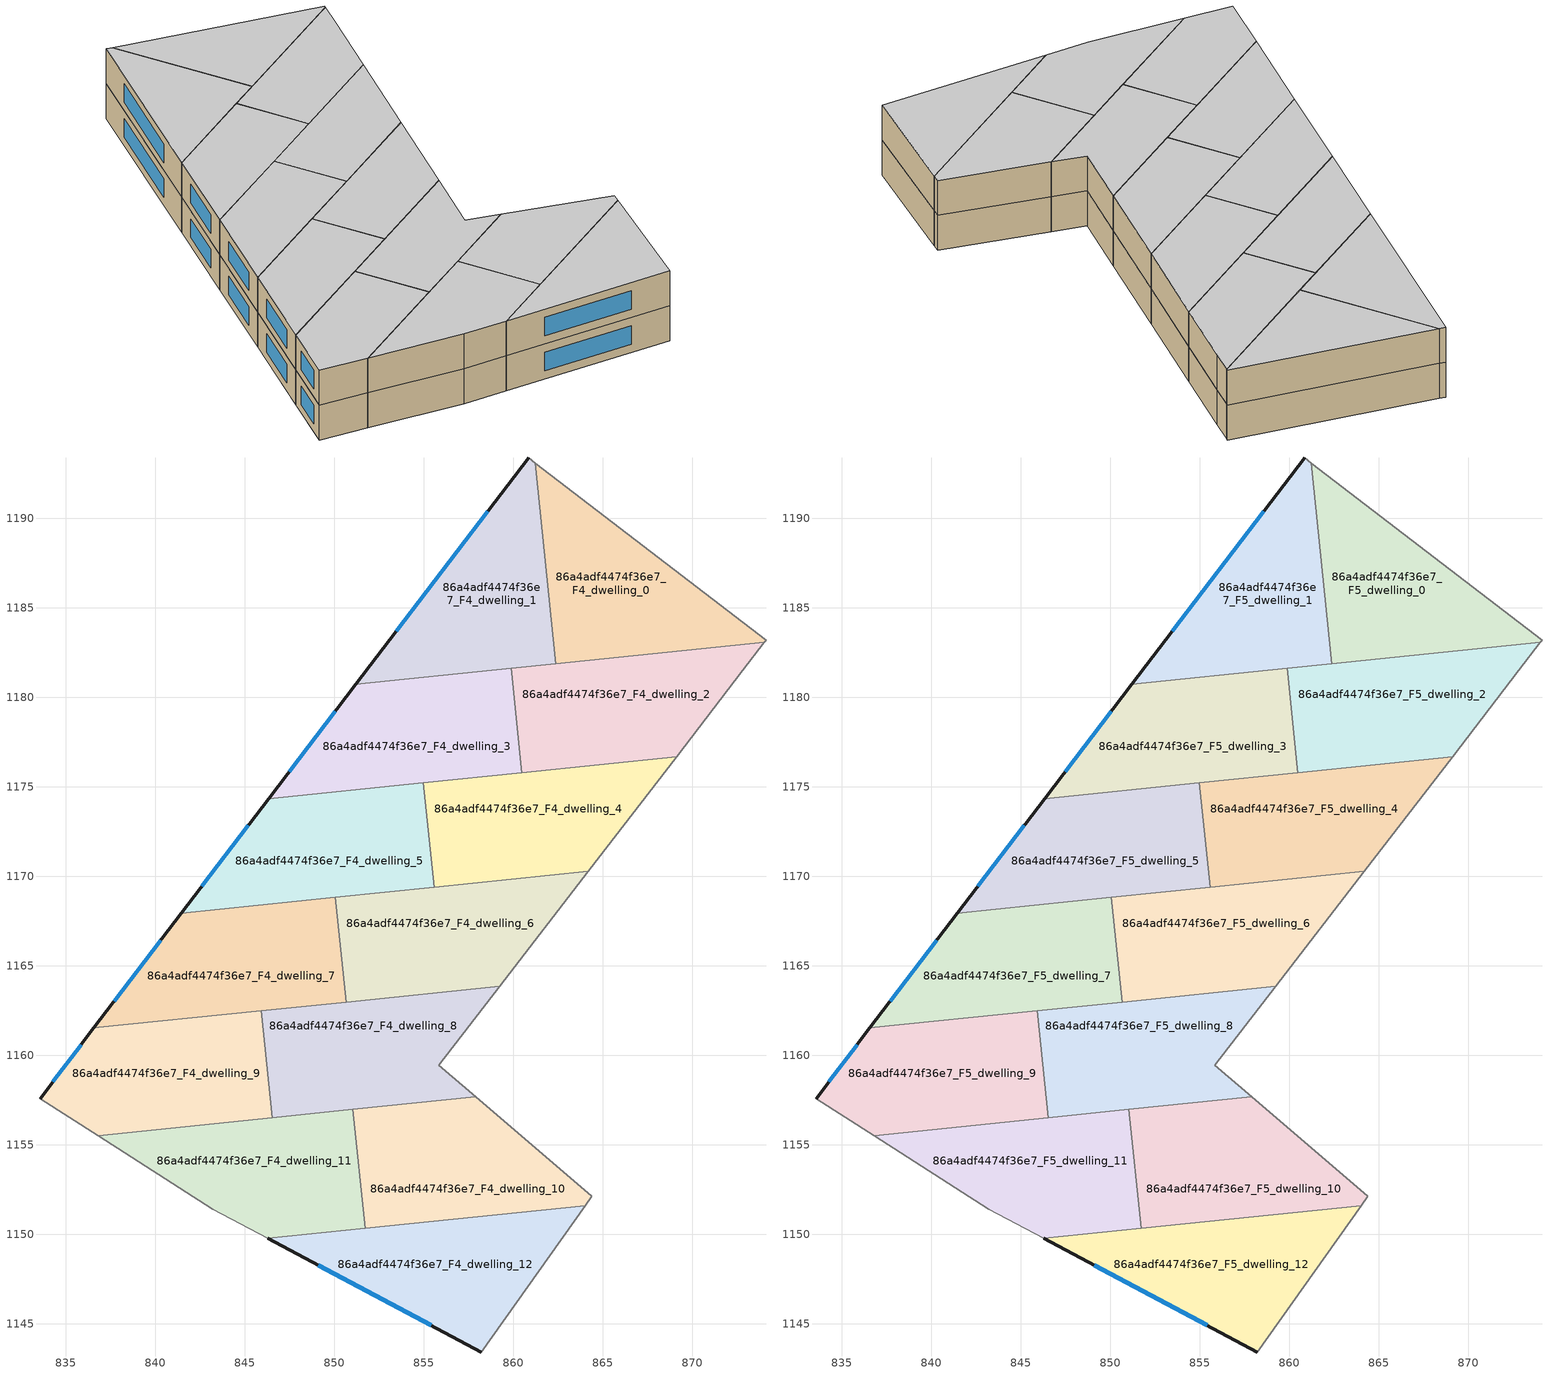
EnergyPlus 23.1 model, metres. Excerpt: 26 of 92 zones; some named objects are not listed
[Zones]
86a4adf4474f36e7_F4_dwelling_0
 floor to 86a4adf4474f36e7_F3_dwelling_0 (EU_floor_Construction): 874.12,1183.18 874.03,1183.07 862.39,1181.87 861.23,1193.07 z12
 wall adiabatic (EU_wall_Construction): 874.03,1183.07 874.12,1183.18 861.23,1193.07 z12:15
 wall to 86a4adf4474f36e7_F4_dwelling_1 (EU_wall_Construction): 861.23,1193.07 862.39,1181.87 z12:15
 wall to 86a4adf4474f36e7_F4_dwelling_2 (EU_wall_Construction): 862.39,1181.87 874.03,1183.07 z12:15
86a4adf4474f36e7_F4_dwelling_1
 floor to 86a4adf4474f36e7_F3_dwelling_1 (EU_floor_Construction): 861.23,1193.07 862.39,1181.87 851.21,1180.72 860.85,1193.37 z12
 wall outside (EU_wall_Construction): 860.85,1193.37 851.21,1180.72 z12:15
 wall adiabatic (EU_wall_Construction): 861.23,1193.07 860.85,1193.37 z12:15
 wall to 86a4adf4474f36e7_F4_dwelling_3 (EU_wall_Construction): 851.21,1180.72 859.88,1181.61 z12:15
 wall to 86a4adf4474f36e7_F4_dwelling_2 (EU_wall_Construction): 859.88,1181.61 862.39,1181.87 z12:15
 window (EU_Window_Construction): 858.59,1190.4 853.48,1183.69 z12.7:14.3
86a4adf4474f36e7_F4_dwelling_10
 floor to 86a4adf4474f36e7_F3_dwelling_10 (EU_floor_Construction): 864.39,1152.12 864.01,1151.59 851.72,1150.33 851.04,1156.98 857.9,1157.68 z12
 wall adiabatic (EU_wall_Construction): 864.01,1151.59 864.39,1152.12 857.9,1157.68 z12:15
 wall to 86a4adf4474f36e7_F4_dwelling_11 (EU_wall_Construction): 851.04,1156.98 851.72,1150.33 z12:15
 wall to 86a4adf4474f36e7_F4_dwelling_12 (EU_wall_Construction): 851.72,1150.33 864.01,1151.59 z12:15
 wall to 86a4adf4474f36e7_F4_dwelling_8 (EU_wall_Construction): 857.9,1157.68 851.04,1156.98 z12:15
86a4adf4474f36e7_F4_dwelling_11
 floor to 86a4adf4474f36e7_F3_dwelling_11 (EU_floor_Construction): 851.04,1156.98 851.72,1150.33 846.3,1149.77 843.22,1151.41 836.81,1155.51 z12
 wall adiabatic (EU_wall_Construction): 836.81,1155.51 843.22,1151.41 846.3,1149.77 z12:15
 wall to 86a4adf4474f36e7_F4_dwelling_9 (EU_wall_Construction): 846.53,1156.51 836.81,1155.51 z12:15
 wall to 86a4adf4474f36e7_F4_dwelling_12 (EU_wall_Construction): 846.3,1149.77 851.72,1150.33 z12:15
 wall to 86a4adf4474f36e7_F4_dwelling_8 (EU_wall_Construction): 851.04,1156.98 846.53,1156.51 z12:15
86a4adf4474f36e7_F4_dwelling_12
 floor to 86a4adf4474f36e7_F3_dwelling_12 (EU_floor_Construction): 864.01,1151.59 858.22,1143.43 846.3,1149.77 z12
 wall outside (EU_wall_Construction): 846.3,1149.77 858.22,1143.43 z12:15
 wall adiabatic (EU_wall_Construction): 858.22,1143.43 864.01,1151.59 z12:15
 window (EU_Window_Construction): 849.1,1148.28 855.42,1144.92 z12.7:14.3
86a4adf4474f36e7_F4_dwelling_2
 floor to 86a4adf4474f36e7_F3_dwelling_2 (EU_floor_Construction): 874.03,1183.07 872.83,1181.5 869.12,1176.68 860.48,1175.79 859.88,1181.61 z12
 wall adiabatic (EU_wall_Construction): 869.12,1176.68 872.83,1181.5 874.03,1183.07 z12:15
 wall to 86a4adf4474f36e7_F4_dwelling_3 (EU_wall_Construction): 859.88,1181.61 860.48,1175.79 z12:15
 wall to 86a4adf4474f36e7_F4_dwelling_4 (EU_wall_Construction): 860.48,1175.79 869.12,1176.68 z12:15
86a4adf4474f36e7_F4_dwelling_3
 floor to 86a4adf4474f36e7_F3_dwelling_3 (EU_floor_Construction): 859.88,1181.61 860.48,1175.79 846.34,1174.34 851.21,1180.72 z12
 wall outside (EU_wall_Construction): 851.21,1180.72 846.34,1174.34 z12:15
 wall to 86a4adf4474f36e7_F4_dwelling_5 (EU_wall_Construction): 846.34,1174.34 854.98,1175.23 z12:15
 wall to 86a4adf4474f36e7_F4_dwelling_4 (EU_wall_Construction): 854.98,1175.23 860.48,1175.79 z12:15
 window (EU_Window_Construction): 850.07,1179.22 847.49,1175.84 z12.7:14.3
86a4adf4474f36e7_F4_dwelling_4
 floor to 86a4adf4474f36e7_F3_dwelling_4 (EU_floor_Construction): 869.12,1176.68 864.19,1170.28 855.58,1169.39 854.98,1175.23 z12
 wall to 86a4adf4474f36e7_F4_dwelling_5 (EU_wall_Construction): 854.98,1175.23 855.58,1169.39 z12:15
 wall adiabatic (EU_wall_Construction): 864.19,1170.28 869.12,1176.68 z12:15
 wall to 86a4adf4474f36e7_F4_dwelling_6 (EU_wall_Construction): 855.58,1169.39 864.19,1170.28 z12:15
86a4adf4474f36e7_F4_dwelling_5
 floor to 86a4adf4474f36e7_F3_dwelling_5 (EU_floor_Construction): 854.98,1175.23 855.58,1169.39 841.46,1167.94 846.34,1174.34 z12
 wall outside (EU_wall_Construction): 846.34,1174.34 841.46,1167.94 z12:15
 wall to 86a4adf4474f36e7_F4_dwelling_7 (EU_wall_Construction): 841.46,1167.94 850.07,1168.83 z12:15
 wall to 86a4adf4474f36e7_F4_dwelling_6 (EU_wall_Construction): 850.07,1168.83 855.58,1169.39 z12:15
 window (EU_Window_Construction): 845.2,1172.84 842.61,1169.44 z12.7:14.3
86a4adf4474f36e7_F4_dwelling_6
 floor to 86a4adf4474f36e7_F3_dwelling_6 (EU_floor_Construction): 864.19,1170.28 859.25,1163.86 850.67,1162.98 850.07,1168.83 z12
 wall to 86a4adf4474f36e7_F4_dwelling_7 (EU_wall_Construction): 850.07,1168.83 850.67,1162.98 z12:15
 wall adiabatic (EU_wall_Construction): 859.25,1163.86 864.19,1170.28 z12:15
 wall to 86a4adf4474f36e7_F4_dwelling_8 (EU_wall_Construction): 850.67,1162.98 859.25,1163.86 z12:15
86a4adf4474f36e7_F4_dwelling_7
 floor to 86a4adf4474f36e7_F3_dwelling_7 (EU_floor_Construction): 850.07,1168.83 850.67,1162.98 836.57,1161.53 841.46,1167.94 z12
 wall outside (EU_wall_Construction): 841.46,1167.94 836.57,1161.53 z12:15
 wall to 86a4adf4474f36e7_F4_dwelling_9 (EU_wall_Construction): 836.57,1161.53 845.91,1162.49 z12:15
 wall to 86a4adf4474f36e7_F4_dwelling_8 (EU_wall_Construction): 845.91,1162.49 850.67,1162.98 z12:15
 window (EU_Window_Construction): 840.32,1166.44 837.72,1163.03 z12.7:14.3
86a4adf4474f36e7_F4_dwelling_8
 floor to 86a4adf4474f36e7_F3_dwelling_8 (EU_floor_Construction): 859.25,1163.86 855.84,1159.44 857.9,1157.68 846.53,1156.51 845.91,1162.49 z12
 wall adiabatic (EU_wall_Construction): 857.9,1157.68 855.84,1159.44 859.25,1163.86 z12:15
 wall to 86a4adf4474f36e7_F4_dwelling_9 (EU_wall_Construction): 845.91,1162.49 846.53,1156.51 z12:15
86a4adf4474f36e7_F4_dwelling_9
 floor to 86a4adf4474f36e7_F3_dwelling_9 (EU_floor_Construction): 845.91,1162.49 846.53,1156.51 836.81,1155.51 833.57,1157.59 836.57,1161.53 z12
 wall outside (EU_wall_Construction): 836.57,1161.53 833.57,1157.59 z12:15
 wall adiabatic (EU_wall_Construction): 833.57,1157.59 836.81,1155.51 z12:15
 window (EU_Window_Construction): 835.87,1160.6 834.27,1158.51 z12.7:14.3
86a4adf4474f36e7_F5_dwelling_0
 floor to 86a4adf4474f36e7_F4_dwelling_0 (EU_floor_Construction): 874.12,1183.18 874.03,1183.07 862.39,1181.87 861.23,1193.07 z15
 wall adiabatic (EU_wall_Construction): 874.03,1183.07 874.12,1183.18 861.23,1193.07 z15:18
 wall to 86a4adf4474f36e7_F5_dwelling_1 (EU_wall_Construction): 861.23,1193.07 862.39,1181.87 z15:18
 wall to 86a4adf4474f36e7_F5_dwelling_2 (EU_wall_Construction): 862.39,1181.87 874.03,1183.07 z15:18
 ceiling to 86a4adf4474f36e7_F6_dwelling_0 (EU_floor_Construction): 874.03,1183.07 874.12,1183.18 861.23,1193.07 862.39,1181.87 z18
86a4adf4474f36e7_F5_dwelling_1
 floor to 86a4adf4474f36e7_F4_dwelling_1 (EU_floor_Construction): 861.23,1193.07 862.39,1181.87 851.21,1180.72 860.85,1193.37 z15
 wall outside (EU_wall_Construction): 860.85,1193.37 851.21,1180.72 z15:18
 wall adiabatic (EU_wall_Construction): 861.23,1193.07 860.85,1193.37 z15:18
 wall to 86a4adf4474f36e7_F5_dwelling_3 (EU_wall_Construction): 851.21,1180.72 859.88,1181.61 z15:18
 wall to 86a4adf4474f36e7_F5_dwelling_2 (EU_wall_Construction): 859.88,1181.61 862.39,1181.87 z15:18
 window (EU_Window_Construction): 858.59,1190.4 853.48,1183.69 z15.7:17.3
 ceiling to 86a4adf4474f36e7_F6_dwelling_1 (EU_floor_Construction): 862.39,1181.87 861.23,1193.07 860.85,1193.37 851.21,1180.72 z18
86a4adf4474f36e7_F5_dwelling_10
 floor to 86a4adf4474f36e7_F4_dwelling_10 (EU_floor_Construction): 864.39,1152.12 864.01,1151.59 851.72,1150.33 851.04,1156.98 857.9,1157.68 z15
 wall adiabatic (EU_wall_Construction): 864.01,1151.59 864.39,1152.12 857.9,1157.68 z15:18
 wall to 86a4adf4474f36e7_F5_dwelling_11 (EU_wall_Construction): 851.04,1156.98 851.72,1150.33 z15:18
 wall to 86a4adf4474f36e7_F5_dwelling_12 (EU_wall_Construction): 851.72,1150.33 864.01,1151.59 z15:18
 wall to 86a4adf4474f36e7_F5_dwelling_8 (EU_wall_Construction): 857.9,1157.68 851.04,1156.98 z15:18
 ceiling to 86a4adf4474f36e7_F6_dwelling_10 (EU_floor_Construction): 864.01,1151.59 864.39,1152.12 857.9,1157.68 851.04,1156.98 851.72,1150.33 z18
86a4adf4474f36e7_F5_dwelling_11
 floor to 86a4adf4474f36e7_F4_dwelling_11 (EU_floor_Construction): 851.04,1156.98 851.72,1150.33 846.3,1149.77 843.22,1151.41 836.81,1155.51 z15
 wall adiabatic (EU_wall_Construction): 836.81,1155.51 843.22,1151.41 846.3,1149.77 z15:18
 wall to 86a4adf4474f36e7_F5_dwelling_9 (EU_wall_Construction): 846.53,1156.51 836.81,1155.51 z15:18
 wall to 86a4adf4474f36e7_F5_dwelling_12 (EU_wall_Construction): 846.3,1149.77 851.72,1150.33 z15:18
 wall to 86a4adf4474f36e7_F5_dwelling_8 (EU_wall_Construction): 851.04,1156.98 846.53,1156.51 z15:18
 ceiling to 86a4adf4474f36e7_F6_dwelling_11 (EU_floor_Construction): 851.72,1150.33 851.04,1156.98 836.81,1155.51 843.22,1151.41 846.3,1149.77 z18
86a4adf4474f36e7_F5_dwelling_12
 floor to 86a4adf4474f36e7_F4_dwelling_12 (EU_floor_Construction): 864.01,1151.59 858.22,1143.43 846.3,1149.77 z15
 wall outside (EU_wall_Construction): 846.3,1149.77 858.22,1143.43 z15:18
 wall adiabatic (EU_wall_Construction): 858.22,1143.43 864.01,1151.59 z15:18
 window (EU_Window_Construction): 849.1,1148.28 855.42,1144.92 z15.7:17.3
 ceiling to 86a4adf4474f36e7_F6_dwelling_12 (EU_floor_Construction): 858.22,1143.43 864.01,1151.59 846.3,1149.77 z18
86a4adf4474f36e7_F5_dwelling_2
 floor to 86a4adf4474f36e7_F4_dwelling_2 (EU_floor_Construction): 874.03,1183.07 872.83,1181.5 869.12,1176.68 860.48,1175.79 859.88,1181.61 z15
 wall adiabatic (EU_wall_Construction): 869.12,1176.68 872.83,1181.5 874.03,1183.07 z15:18
 wall to 86a4adf4474f36e7_F5_dwelling_3 (EU_wall_Construction): 859.88,1181.61 860.48,1175.79 z15:18
 wall to 86a4adf4474f36e7_F5_dwelling_4 (EU_wall_Construction): 860.48,1175.79 869.12,1176.68 z15:18
 ceiling to 86a4adf4474f36e7_F6_dwelling_2 (EU_floor_Construction): 869.12,1176.68 872.83,1181.5 874.03,1183.07 859.88,1181.61 860.48,1175.79 z18
86a4adf4474f36e7_F5_dwelling_3
 floor to 86a4adf4474f36e7_F4_dwelling_3 (EU_floor_Construction): 859.88,1181.61 860.48,1175.79 846.34,1174.34 851.21,1180.72 z15
 wall outside (EU_wall_Construction): 851.21,1180.72 846.34,1174.34 z15:18
 wall to 86a4adf4474f36e7_F5_dwelling_5 (EU_wall_Construction): 846.34,1174.34 854.98,1175.23 z15:18
 wall to 86a4adf4474f36e7_F5_dwelling_4 (EU_wall_Construction): 854.98,1175.23 860.48,1175.79 z15:18
 window (EU_Window_Construction): 850.07,1179.22 847.49,1175.84 z15.7:17.3
 ceiling to 86a4adf4474f36e7_F6_dwelling_3 (EU_floor_Construction): 860.48,1175.79 859.88,1181.61 851.21,1180.72 846.34,1174.34 z18
86a4adf4474f36e7_F5_dwelling_4
 floor to 86a4adf4474f36e7_F4_dwelling_4 (EU_floor_Construction): 869.12,1176.68 864.19,1170.28 855.58,1169.39 854.98,1175.23 z15
 wall to 86a4adf4474f36e7_F5_dwelling_5 (EU_wall_Construction): 854.98,1175.23 855.58,1169.39 z15:18
 wall adiabatic (EU_wall_Construction): 864.19,1170.28 869.12,1176.68 z15:18
 wall to 86a4adf4474f36e7_F5_dwelling_6 (EU_wall_Construction): 855.58,1169.39 864.19,1170.28 z15:18
 ceiling to 86a4adf4474f36e7_F6_dwelling_4 (EU_floor_Construction): 864.19,1170.28 869.12,1176.68 854.98,1175.23 855.58,1169.39 z18
86a4adf4474f36e7_F5_dwelling_5
 floor to 86a4adf4474f36e7_F4_dwelling_5 (EU_floor_Construction): 854.98,1175.23 855.58,1169.39 841.46,1167.94 846.34,1174.34 z15
 wall outside (EU_wall_Construction): 846.34,1174.34 841.46,1167.94 z15:18
 wall to 86a4adf4474f36e7_F5_dwelling_7 (EU_wall_Construction): 841.46,1167.94 850.07,1168.83 z15:18
 wall to 86a4adf4474f36e7_F5_dwelling_6 (EU_wall_Construction): 850.07,1168.83 855.58,1169.39 z15:18
 window (EU_Window_Construction): 845.2,1172.84 842.61,1169.44 z15.7:17.3
 ceiling to 86a4adf4474f36e7_F6_dwelling_5 (EU_floor_Construction): 855.58,1169.39 854.98,1175.23 846.34,1174.34 841.46,1167.94 z18
86a4adf4474f36e7_F5_dwelling_6
 floor to 86a4adf4474f36e7_F4_dwelling_6 (EU_floor_Construction): 864.19,1170.28 859.25,1163.86 850.67,1162.98 850.07,1168.83 z15
 wall to 86a4adf4474f36e7_F5_dwelling_7 (EU_wall_Construction): 850.07,1168.83 850.67,1162.98 z15:18
 wall adiabatic (EU_wall_Construction): 859.25,1163.86 864.19,1170.28 z15:18
 wall to 86a4adf4474f36e7_F5_dwelling_8 (EU_wall_Construction): 850.67,1162.98 859.25,1163.86 z15:18
 ceiling to 86a4adf4474f36e7_F6_dwelling_6 (EU_floor_Construction): 859.25,1163.86 864.19,1170.28 850.07,1168.83 850.67,1162.98 z18
86a4adf4474f36e7_F5_dwelling_7
 floor to 86a4adf4474f36e7_F4_dwelling_7 (EU_floor_Construction): 850.07,1168.83 850.67,1162.98 836.57,1161.53 841.46,1167.94 z15
 wall outside (EU_wall_Construction): 841.46,1167.94 836.57,1161.53 z15:18
 wall to 86a4adf4474f36e7_F5_dwelling_9 (EU_wall_Construction): 836.57,1161.53 845.91,1162.49 z15:18
 wall to 86a4adf4474f36e7_F5_dwelling_8 (EU_wall_Construction): 845.91,1162.49 850.67,1162.98 z15:18
 window (EU_Window_Construction): 840.32,1166.44 837.72,1163.03 z15.7:17.3
 ceiling to 86a4adf4474f36e7_F6_dwelling_7 (EU_floor_Construction): 850.67,1162.98 850.07,1168.83 841.46,1167.94 836.57,1161.53 z18
86a4adf4474f36e7_F5_dwelling_8
 floor to 86a4adf4474f36e7_F4_dwelling_8 (EU_floor_Construction): 859.25,1163.86 855.84,1159.44 857.9,1157.68 846.53,1156.51 845.91,1162.49 z15
 wall adiabatic (EU_wall_Construction): 857.9,1157.68 855.84,1159.44 859.25,1163.86 z15:18
 wall to 86a4adf4474f36e7_F5_dwelling_9 (EU_wall_Construction): 845.91,1162.49 846.53,1156.51 z15:18
 ceiling to 86a4adf4474f36e7_F6_dwelling_8 (EU_floor_Construction): 857.9,1157.68 855.84,1159.44 859.25,1163.86 845.91,1162.49 846.53,1156.51 z18
86a4adf4474f36e7_F5_dwelling_9
 floor to 86a4adf4474f36e7_F4_dwelling_9 (EU_floor_Construction): 845.91,1162.49 846.53,1156.51 836.81,1155.51 833.57,1157.59 836.57,1161.53 z15
 wall outside (EU_wall_Construction): 836.57,1161.53 833.57,1157.59 z15:18
 wall adiabatic (EU_wall_Construction): 833.57,1157.59 836.81,1155.51 z15:18
 window (EU_Window_Construction): 835.87,1160.6 834.27,1158.51 z15.7:17.3
 ceiling to 86a4adf4474f36e7_F6_dwelling_9 (EU_floor_Construction): 846.53,1156.51 845.91,1162.49 836.57,1161.53 833.57,1157.59 836.81,1155.51 z18
[Building]
EU S2 Campaign: North Axis=0; Terrain=City; Solar Distribution=FullExterior
[Site:Location]
Budapest.Ferenc.Liszt.Intl.AP: Latitude=47.437; Longitude=19.256; Time Zone=1; Elevation=185
[SizingPeriod:WeatherFileDays]
AnnualSizingPeriod: Begin Month=1; Begin Day of Month=1; End Month=12; End Day of Month=31; Day of Week for Start Day=Monday; Use Weather File Daylight Saving Period=No; Use Weather File Rain and Snow Indicators=No
[MATERIAL]
EU_InternalMass_Material: Roughness=MediumRough; Thickness=0.1; Conductivity=1; Density=1800; Specific Heat=900; Thermal Absorptance=0.9; Solar Absorptance=0.7; Visible Absorptance=0.7
[MATERIAL:NOMASS] Roughness=MediumRough; Thermal Absorptance=0.9; Solar Absorptance=0.7; Visible Absorptance=0.7
Name | Thermal Resistance
EU_wall_NoMass | 0.832559
EU_floor_NoMass | 0.872794
[WINDOWMATERIAL:SIMPLEGLAZINGSYSTEM]
EU_Window_SimpleGlazing: UFactor=2.79869; Solar Heat Gain Coefficient=0.75; Visible Transmittance=0.75
[CONSTRUCTION]
EU_wall_Construction: EU_wall_NoMass
EU_floor_Construction: EU_floor_NoMass
EU_Window_Construction: EU_Window_SimpleGlazing
EU_InternalMass_Construction: EU_InternalMass_Material
[ZONE] Type=1; Multiplier=1; Ceiling Height=autocalculate; Floor Area=autocalculate; Part of Total Floor Area=Yes
Name | Volume
86a4adf4474f36e7_F4_dwelling_0; 86a4adf4474f36e7_F5_dwelling_0 | 201.235
86a4adf4474f36e7_F4_dwelling_1; 86a4adf4474f36e7_F5_dwelling_1; 86a4adf4474f36e7_F4_dwelling_7; 86a4adf4474f36e7_F5_dwelling_7 | 201.223
86a4adf4474f36e7_F4_dwelling_10; 86a4adf4474f36e7_F5_dwelling_10 | 201.226
86a4adf4474f36e7_F4_dwelling_11; 86a4adf4474f36e7_F5_dwelling_11 | 201.24
86a4adf4474f36e7_F4_dwelling_12; 86a4adf4474f36e7_F5_dwelling_12 | 201.221
86a4adf4474f36e7_F4_dwelling_2; 86a4adf4474f36e7_F5_dwelling_2; 86a4adf4474f36e7_F4_dwelling_8; 86a4adf4474f36e7_F5_dwelling_8 | 201.218
86a4adf4474f36e7_F4_dwelling_3; 86a4adf4474f36e7_F5_dwelling_3 | 201.192
86a4adf4474f36e7_F4_dwelling_4; 86a4adf4474f36e7_F5_dwelling_4 | 201.239
86a4adf4474f36e7_F4_dwelling_5; 86a4adf4474f36e7_F5_dwelling_5 | 201.242
86a4adf4474f36e7_F4_dwelling_6; 86a4adf4474f36e7_F5_dwelling_6 | 201.22
86a4adf4474f36e7_F4_dwelling_9; 86a4adf4474f36e7_F5_dwelling_9 | 201.194
[INTERNALMASS] Construction=EU_InternalMass_Construction
Name | Zone or ZoneList | Surface Area
86a4adf4474f36e7_F4_dwelling_0_EU_InternalMass | 86a4adf4474f36e7_F4_dwelling_0 | 67.0786
86a4adf4474f36e7_F4_dwelling_1_EU_InternalMass | 86a4adf4474f36e7_F4_dwelling_1 | 67.0716
86a4adf4474f36e7_F4_dwelling_2_EU_InternalMass | 86a4adf4474f36e7_F4_dwelling_2 | 67.0738
86a4adf4474f36e7_F4_dwelling_3_EU_InternalMass | 86a4adf4474f36e7_F4_dwelling_3 | 67.0647
86a4adf4474f36e7_F4_dwelling_4_EU_InternalMass | 86a4adf4474f36e7_F4_dwelling_4 | 67.0797
86a4adf4474f36e7_F4_dwelling_5_EU_InternalMass | 86a4adf4474f36e7_F4_dwelling_5 | 67.0796
86a4adf4474f36e7_F4_dwelling_6_EU_InternalMass | 86a4adf4474f36e7_F4_dwelling_6 | 67.0741
86a4adf4474f36e7_F4_dwelling_7_EU_InternalMass | 86a4adf4474f36e7_F4_dwelling_7 | 67.0757
86a4adf4474f36e7_F4_dwelling_8_EU_InternalMass | 86a4adf4474f36e7_F4_dwelling_8 | 67.0721
86a4adf4474f36e7_F4_dwelling_9_EU_InternalMass | 86a4adf4474f36e7_F4_dwelling_9 | 67.0655
86a4adf4474f36e7_F4_dwelling_10_EU_InternalMass | 86a4adf4474f36e7_F4_dwelling_10 | 67.0737
86a4adf4474f36e7_F4_dwelling_11_EU_InternalMass | 86a4adf4474f36e7_F4_dwelling_11 | 67.0805
86a4adf4474f36e7_F4_dwelling_12_EU_InternalMass | 86a4adf4474f36e7_F4_dwelling_12 | 67.0738
86a4adf4474f36e7_F5_dwelling_0_EU_InternalMass | 86a4adf4474f36e7_F5_dwelling_0 | 67.0786
86a4adf4474f36e7_F5_dwelling_1_EU_InternalMass | 86a4adf4474f36e7_F5_dwelling_1 | 67.0716
86a4adf4474f36e7_F5_dwelling_2_EU_InternalMass | 86a4adf4474f36e7_F5_dwelling_2 | 67.0738
86a4adf4474f36e7_F5_dwelling_3_EU_InternalMass | 86a4adf4474f36e7_F5_dwelling_3 | 67.0647
86a4adf4474f36e7_F5_dwelling_4_EU_InternalMass | 86a4adf4474f36e7_F5_dwelling_4 | 67.0797
86a4adf4474f36e7_F5_dwelling_5_EU_InternalMass | 86a4adf4474f36e7_F5_dwelling_5 | 67.0796
86a4adf4474f36e7_F5_dwelling_6_EU_InternalMass | 86a4adf4474f36e7_F5_dwelling_6 | 67.0741
86a4adf4474f36e7_F5_dwelling_7_EU_InternalMass | 86a4adf4474f36e7_F5_dwelling_7 | 67.0757
86a4adf4474f36e7_F5_dwelling_8_EU_InternalMass | 86a4adf4474f36e7_F5_dwelling_8 | 67.0721
86a4adf4474f36e7_F5_dwelling_9_EU_InternalMass | 86a4adf4474f36e7_F5_dwelling_9 | 67.0655
86a4adf4474f36e7_F5_dwelling_10_EU_InternalMass | 86a4adf4474f36e7_F5_dwelling_10 | 67.0737
86a4adf4474f36e7_F5_dwelling_11_EU_InternalMass | 86a4adf4474f36e7_F5_dwelling_11 | 67.0805
86a4adf4474f36e7_F5_dwelling_12_EU_InternalMass | 86a4adf4474f36e7_F5_dwelling_12 | 67.0738
[OTHEREQUIPMENT] Fuel Type=Electricity; Design Level Calculation Method=Watts/Area; Power per Zone Floor Area=1; Fraction Latent=0; Fraction Radiant=0; Fraction Lost=0; Carbon Dioxide Generation Rate=0; EndUse Subcategory=EU_Step8_InternalGains
Name | Zone or ZoneList or Space or SpaceList | Schedule
EU_Step8_InternalGain_86a4adf4474f36e7_F4_dwelling_0_f000 | 86a4adf4474f36e7_F4_dwelling_0 | EU_Step8_GainSchedule_86a4adf4474f36e7_F4_dwelling_0_f000
EU_Step8_InternalGain_86a4adf4474f36e7_F4_dwelling_1_f000 | 86a4adf4474f36e7_F4_dwelling_1 | EU_Step8_GainSchedule_86a4adf4474f36e7_F4_dwelling_1_f000
EU_Step8_InternalGain_86a4adf4474f36e7_F4_dwelling_2_f000 | 86a4adf4474f36e7_F4_dwelling_2 | EU_Step8_GainSchedule_86a4adf4474f36e7_F4_dwelling_2_f000
EU_Step8_InternalGain_86a4adf4474f36e7_F4_dwelling_3_f000 | 86a4adf4474f36e7_F4_dwelling_3 | EU_Step8_GainSchedule_86a4adf4474f36e7_F4_dwelling_3_f000
EU_Step8_InternalGain_86a4adf4474f36e7_F4_dwelling_4_f000 | 86a4adf4474f36e7_F4_dwelling_4 | EU_Step8_GainSchedule_86a4adf4474f36e7_F4_dwelling_4_f000
EU_Step8_InternalGain_86a4adf4474f36e7_F4_dwelling_5_f000 | 86a4adf4474f36e7_F4_dwelling_5 | EU_Step8_GainSchedule_86a4adf4474f36e7_F4_dwelling_5_f000
EU_Step8_InternalGain_86a4adf4474f36e7_F4_dwelling_6_f000 | 86a4adf4474f36e7_F4_dwelling_6 | EU_Step8_GainSchedule_86a4adf4474f36e7_F4_dwelling_6_f000
EU_Step8_InternalGain_86a4adf4474f36e7_F4_dwelling_7_f000 | 86a4adf4474f36e7_F4_dwelling_7 | EU_Step8_GainSchedule_86a4adf4474f36e7_F4_dwelling_7_f000
EU_Step8_InternalGain_86a4adf4474f36e7_F4_dwelling_8_f000 | 86a4adf4474f36e7_F4_dwelling_8 | EU_Step8_GainSchedule_86a4adf4474f36e7_F4_dwelling_8_f000
EU_Step8_InternalGain_86a4adf4474f36e7_F4_dwelling_9_f000 | 86a4adf4474f36e7_F4_dwelling_9 | EU_Step8_GainSchedule_86a4adf4474f36e7_F4_dwelling_9_f000
EU_Step8_InternalGain_86a4adf4474f36e7_F4_dwelling_10_f000 | 86a4adf4474f36e7_F4_dwelling_10 | EU_Step8_GainSchedule_86a4adf4474f36e7_F4_dwelling_10_f000
EU_Step8_InternalGain_86a4adf4474f36e7_F4_dwelling_11_f000 | 86a4adf4474f36e7_F4_dwelling_11 | EU_Step8_GainSchedule_86a4adf4474f36e7_F4_dwelling_11_f000
EU_Step8_InternalGain_86a4adf4474f36e7_F4_dwelling_12_f000 | 86a4adf4474f36e7_F4_dwelling_12 | EU_Step8_GainSchedule_86a4adf4474f36e7_F4_dwelling_12_f000
EU_Step8_InternalGain_86a4adf4474f36e7_F5_dwelling_0_f000 | 86a4adf4474f36e7_F5_dwelling_0 | EU_Step8_GainSchedule_86a4adf4474f36e7_F5_dwelling_0_f000
EU_Step8_InternalGain_86a4adf4474f36e7_F5_dwelling_1_f000 | 86a4adf4474f36e7_F5_dwelling_1 | EU_Step8_GainSchedule_86a4adf4474f36e7_F5_dwelling_1_f000
EU_Step8_InternalGain_86a4adf4474f36e7_F5_dwelling_2_f000 | 86a4adf4474f36e7_F5_dwelling_2 | EU_Step8_GainSchedule_86a4adf4474f36e7_F5_dwelling_2_f000
EU_Step8_InternalGain_86a4adf4474f36e7_F5_dwelling_3_f000 | 86a4adf4474f36e7_F5_dwelling_3 | EU_Step8_GainSchedule_86a4adf4474f36e7_F5_dwelling_3_f000
EU_Step8_InternalGain_86a4adf4474f36e7_F5_dwelling_4_f000 | 86a4adf4474f36e7_F5_dwelling_4 | EU_Step8_GainSchedule_86a4adf4474f36e7_F5_dwelling_4_f000
EU_Step8_InternalGain_86a4adf4474f36e7_F5_dwelling_5_f000 | 86a4adf4474f36e7_F5_dwelling_5 | EU_Step8_GainSchedule_86a4adf4474f36e7_F5_dwelling_5_f000
EU_Step8_InternalGain_86a4adf4474f36e7_F5_dwelling_6_f000 | 86a4adf4474f36e7_F5_dwelling_6 | EU_Step8_GainSchedule_86a4adf4474f36e7_F5_dwelling_6_f000
EU_Step8_InternalGain_86a4adf4474f36e7_F5_dwelling_7_f000 | 86a4adf4474f36e7_F5_dwelling_7 | EU_Step8_GainSchedule_86a4adf4474f36e7_F5_dwelling_7_f000
EU_Step8_InternalGain_86a4adf4474f36e7_F5_dwelling_8_f000 | 86a4adf4474f36e7_F5_dwelling_8 | EU_Step8_GainSchedule_86a4adf4474f36e7_F5_dwelling_8_f000
EU_Step8_InternalGain_86a4adf4474f36e7_F5_dwelling_9_f000 | 86a4adf4474f36e7_F5_dwelling_9 | EU_Step8_GainSchedule_86a4adf4474f36e7_F5_dwelling_9_f000
EU_Step8_InternalGain_86a4adf4474f36e7_F5_dwelling_10_f000 | 86a4adf4474f36e7_F5_dwelling_10 | EU_Step8_GainSchedule_86a4adf4474f36e7_F5_dwelling_10_f000
EU_Step8_InternalGain_86a4adf4474f36e7_F5_dwelling_11_f000 | 86a4adf4474f36e7_F5_dwelling_11 | EU_Step8_GainSchedule_86a4adf4474f36e7_F5_dwelling_11_f000
EU_Step8_InternalGain_86a4adf4474f36e7_F5_dwelling_12_f000 | 86a4adf4474f36e7_F5_dwelling_12 | EU_Step8_GainSchedule_86a4adf4474f36e7_F5_dwelling_12_f000
[ZONEVENTILATION:DESIGNFLOWRATE] Schedule=EU_AlwaysOn; Design Flow Rate Calculation Method=AirChanges/Hour; Air Changes per Hour=0.475469; Ventilation Type=Natural; Fan Pressure Rise=0; Fan Total Efficiency=1; Constant Term Coefficient=1; Temperature Term Coefficient=0; Velocity Term Coefficient=0; Velocity Squared Term Coefficient=0; Minimum Indoor Temperature=-100; Maximum Indoor Temperature=100; Delta Temperature=-100; Minimum Outdoor Temperature=-100; Maximum Outdoor Temperature=100; Maximum Wind Speed=40
Name | Zone or ZoneList or Space or SpaceList
EU_ConstantAir_86a4adf4474f36e7_F4_dwelling_0 | 86a4adf4474f36e7_F4_dwelling_0
EU_ConstantAir_86a4adf4474f36e7_F4_dwelling_1 | 86a4adf4474f36e7_F4_dwelling_1
EU_ConstantAir_86a4adf4474f36e7_F4_dwelling_2 | 86a4adf4474f36e7_F4_dwelling_2
EU_ConstantAir_86a4adf4474f36e7_F4_dwelling_3 | 86a4adf4474f36e7_F4_dwelling_3
EU_ConstantAir_86a4adf4474f36e7_F4_dwelling_4 | 86a4adf4474f36e7_F4_dwelling_4
EU_ConstantAir_86a4adf4474f36e7_F4_dwelling_5 | 86a4adf4474f36e7_F4_dwelling_5
EU_ConstantAir_86a4adf4474f36e7_F4_dwelling_6 | 86a4adf4474f36e7_F4_dwelling_6
EU_ConstantAir_86a4adf4474f36e7_F4_dwelling_7 | 86a4adf4474f36e7_F4_dwelling_7
EU_ConstantAir_86a4adf4474f36e7_F4_dwelling_8 | 86a4adf4474f36e7_F4_dwelling_8
EU_ConstantAir_86a4adf4474f36e7_F4_dwelling_9 | 86a4adf4474f36e7_F4_dwelling_9
EU_ConstantAir_86a4adf4474f36e7_F4_dwelling_10 | 86a4adf4474f36e7_F4_dwelling_10
EU_ConstantAir_86a4adf4474f36e7_F4_dwelling_11 | 86a4adf4474f36e7_F4_dwelling_11
EU_ConstantAir_86a4adf4474f36e7_F4_dwelling_12 | 86a4adf4474f36e7_F4_dwelling_12
EU_ConstantAir_86a4adf4474f36e7_F5_dwelling_0 | 86a4adf4474f36e7_F5_dwelling_0
EU_ConstantAir_86a4adf4474f36e7_F5_dwelling_1 | 86a4adf4474f36e7_F5_dwelling_1
EU_ConstantAir_86a4adf4474f36e7_F5_dwelling_2 | 86a4adf4474f36e7_F5_dwelling_2
EU_ConstantAir_86a4adf4474f36e7_F5_dwelling_3 | 86a4adf4474f36e7_F5_dwelling_3
EU_ConstantAir_86a4adf4474f36e7_F5_dwelling_4 | 86a4adf4474f36e7_F5_dwelling_4
EU_ConstantAir_86a4adf4474f36e7_F5_dwelling_5 | 86a4adf4474f36e7_F5_dwelling_5
EU_ConstantAir_86a4adf4474f36e7_F5_dwelling_6 | 86a4adf4474f36e7_F5_dwelling_6
EU_ConstantAir_86a4adf4474f36e7_F5_dwelling_7 | 86a4adf4474f36e7_F5_dwelling_7
EU_ConstantAir_86a4adf4474f36e7_F5_dwelling_8 | 86a4adf4474f36e7_F5_dwelling_8
EU_ConstantAir_86a4adf4474f36e7_F5_dwelling_9 | 86a4adf4474f36e7_F5_dwelling_9
EU_ConstantAir_86a4adf4474f36e7_F5_dwelling_10 | 86a4adf4474f36e7_F5_dwelling_10
EU_ConstantAir_86a4adf4474f36e7_F5_dwelling_11 | 86a4adf4474f36e7_F5_dwelling_11
EU_ConstantAir_86a4adf4474f36e7_F5_dwelling_12 | 86a4adf4474f36e7_F5_dwelling_12
[HVACTEMPLATE:ZONE:IDEALLOADSAIRSYSTEM] System Availability Schedule=EU_AlwaysOn; Maximum Heating Supply Air Temperature=50; Minimum Cooling Supply Air Temperature=13; Maximum Heating Supply Air Humidity Ratio=0.0156; Minimum Cooling Supply Air Humidity Ratio=0.0077; Heating Limit=NoLimit; Cooling Limit=NoLimit; Heating Availability Schedule=EU_AlwaysOn; Cooling Availability Schedule=EU_CoolingOff; Dehumidification Control Type=ConstantSensibleHeatRatio; Cooling Sensible Heat Ratio=0.7; Dehumidification Setpoint=60; Humidification Control Type=None; Humidification Setpoint=30; Outdoor Air Method=None; Outdoor Air Flow Rate per Person=0.00944; Outdoor Air Flow Rate per Zone Floor Area=0; Outdoor Air Flow Rate per Zone=0; Demand Controlled Ventilation Type=None; Outdoor Air Economizer Type=NoEconomizer; Heat Recovery Type=None; Sensible Heat Recovery Effectiveness=0.7; Latent Heat Recovery Effectiveness=0.65
Name | Template Thermostat
86a4adf4474f36e7_F4_dwelling_0 | EU_HeatOnly_86a4adf4474f36e7_F4_dwelling_0
86a4adf4474f36e7_F4_dwelling_1 | EU_HeatOnly_86a4adf4474f36e7_F4_dwelling_1
86a4adf4474f36e7_F4_dwelling_2 | EU_HeatOnly_86a4adf4474f36e7_F4_dwelling_2
86a4adf4474f36e7_F4_dwelling_3 | EU_HeatOnly_86a4adf4474f36e7_F4_dwelling_3
86a4adf4474f36e7_F4_dwelling_4 | EU_HeatOnly_86a4adf4474f36e7_F4_dwelling_4
86a4adf4474f36e7_F4_dwelling_5 | EU_HeatOnly_86a4adf4474f36e7_F4_dwelling_5
86a4adf4474f36e7_F4_dwelling_6 | EU_HeatOnly_86a4adf4474f36e7_F4_dwelling_6
86a4adf4474f36e7_F4_dwelling_7 | EU_HeatOnly_86a4adf4474f36e7_F4_dwelling_7
86a4adf4474f36e7_F4_dwelling_8 | EU_HeatOnly_86a4adf4474f36e7_F4_dwelling_8
86a4adf4474f36e7_F4_dwelling_9 | EU_HeatOnly_86a4adf4474f36e7_F4_dwelling_9
86a4adf4474f36e7_F4_dwelling_10 | EU_HeatOnly_86a4adf4474f36e7_F4_dwelling_10
86a4adf4474f36e7_F4_dwelling_11 | EU_HeatOnly_86a4adf4474f36e7_F4_dwelling_11
86a4adf4474f36e7_F4_dwelling_12 | EU_HeatOnly_86a4adf4474f36e7_F4_dwelling_12
86a4adf4474f36e7_F5_dwelling_0 | EU_HeatOnly_86a4adf4474f36e7_F5_dwelling_0
86a4adf4474f36e7_F5_dwelling_1 | EU_HeatOnly_86a4adf4474f36e7_F5_dwelling_1
86a4adf4474f36e7_F5_dwelling_2 | EU_HeatOnly_86a4adf4474f36e7_F5_dwelling_2
86a4adf4474f36e7_F5_dwelling_3 | EU_HeatOnly_86a4adf4474f36e7_F5_dwelling_3
86a4adf4474f36e7_F5_dwelling_4 | EU_HeatOnly_86a4adf4474f36e7_F5_dwelling_4
86a4adf4474f36e7_F5_dwelling_5 | EU_HeatOnly_86a4adf4474f36e7_F5_dwelling_5
86a4adf4474f36e7_F5_dwelling_6 | EU_HeatOnly_86a4adf4474f36e7_F5_dwelling_6
86a4adf4474f36e7_F5_dwelling_7 | EU_HeatOnly_86a4adf4474f36e7_F5_dwelling_7
86a4adf4474f36e7_F5_dwelling_8 | EU_HeatOnly_86a4adf4474f36e7_F5_dwelling_8
86a4adf4474f36e7_F5_dwelling_9 | EU_HeatOnly_86a4adf4474f36e7_F5_dwelling_9
86a4adf4474f36e7_F5_dwelling_10 | EU_HeatOnly_86a4adf4474f36e7_F5_dwelling_10
86a4adf4474f36e7_F5_dwelling_11 | EU_HeatOnly_86a4adf4474f36e7_F5_dwelling_11
86a4adf4474f36e7_F5_dwelling_12 | EU_HeatOnly_86a4adf4474f36e7_F5_dwelling_12
[SIZING:ZONE] Zone Cooling Design Supply Air Temperature Input Method=SupplyAirTemperature; Zone Cooling Design Supply Air Temperature=13; Zone Heating Design Supply Air Temperature Input Method=SupplyAirTemperature; Zone Heating Design Supply Air Temperature=50; Zone Cooling Design Supply Air Humidity Ratio=0.008; Zone Heating Design Supply Air Humidity Ratio=0.008; Cooling Design Air Flow Method=DesignDay; Cooling Design Air Flow Rate=0; Cooling Minimum Air Flow per Zone Floor Area=0.000762; Cooling Minimum Air Flow=0; Cooling Minimum Air Flow Fraction=0.2; Heating Design Air Flow Method=DesignDay; Heating Design Air Flow Rate=0; Heating Maximum Air Flow per Zone Floor Area=0.002032; Heating Maximum Air Flow=0.141576; Heating Maximum Air Flow Fraction=0.3; Account for Dedicated Outdoor Air System=No; Dedicated Outdoor Air System Control Strategy=NeutralSupplyAir; Dedicated Outdoor Air Low Setpoint Temperature for Design=autosize; Dedicated Outdoor Air High Setpoint Temperature for Design=autosize; Zone Load Sizing Method=Sensible Load Only No Latent Load; Zone Latent Cooling Design Supply Air Humidity Ratio Input Method=HumidityRatioDifference; Zone Cooling Design Supply Air Humidity Ratio Difference=0.005; Zone Latent Heating Design Supply Air Humidity Ratio Input Method=HumidityRatioDifference; Zone Humidification Design Supply Air Humidity Ratio Difference=0.005
86a4adf4474f36e7_F4_dwelling_0; 86a4adf4474f36e7_F4_dwelling_1; 86a4adf4474f36e7_F4_dwelling_2; 86a4adf4474f36e7_F4_dwelling_3; 86a4adf4474f36e7_F4_dwelling_4; 86a4adf4474f36e7_F4_dwelling_5; 86a4adf4474f36e7_F4_dwelling_6; 86a4adf4474f36e7_F4_dwelling_7; 86a4adf4474f36e7_F4_dwelling_8; 86a4adf4474f36e7_F4_dwelling_9; 86a4adf4474f36e7_F4_dwelling_10; 86a4adf4474f36e7_F4_dwelling_11; 86a4adf4474f36e7_F4_dwelling_12; 86a4adf4474f36e7_F5_dwelling_0; 86a4adf4474f36e7_F5_dwelling_1; 86a4adf4474f36e7_F5_dwelling_2; 86a4adf4474f36e7_F5_dwelling_3; 86a4adf4474f36e7_F5_dwelling_4; 86a4adf4474f36e7_F5_dwelling_5; 86a4adf4474f36e7_F5_dwelling_6; 86a4adf4474f36e7_F5_dwelling_7; 86a4adf4474f36e7_F5_dwelling_8; 86a4adf4474f36e7_F5_dwelling_9; 86a4adf4474f36e7_F5_dwelling_10; 86a4adf4474f36e7_F5_dwelling_11; 86a4adf4474f36e7_F5_dwelling_12
[SCHEDULE:CONSTANT]
Name | Hourly Value
EU_AlwaysOn | 1
EU_CoolingOff | 0
[SCHEDULE:FILE] Column Number=1; Rows to Skip at Top=0; Number of Hours of Data=8760; Column Separator=Comma; Interpolate to Timestep=No; Minutes per Item=60; Adjust Schedule for Daylight Savings=Yes
Name | File
EU_Step8_GainSchedule_86a4adf4474f36e7_F4_dwelling_0_f000 | ../../schedules/86a4adf4474f36e7/86a4adf4474f36e7_F4_dwelling_0_f000_gain.csv
EU_Step8_GainSchedule_86a4adf4474f36e7_F4_dwelling_1_f000 | ../../schedules/86a4adf4474f36e7/86a4adf4474f36e7_F4_dwelling_1_f000_gain.csv
EU_Step8_GainSchedule_86a4adf4474f36e7_F4_dwelling_2_f000 | ../../schedules/86a4adf4474f36e7/86a4adf4474f36e7_F4_dwelling_2_f000_gain.csv
EU_Step8_GainSchedule_86a4adf4474f36e7_F4_dwelling_3_f000 | ../../schedules/86a4adf4474f36e7/86a4adf4474f36e7_F4_dwelling_3_f000_gain.csv
EU_Step8_GainSchedule_86a4adf4474f36e7_F4_dwelling_4_f000 | ../../schedules/86a4adf4474f36e7/86a4adf4474f36e7_F4_dwelling_4_f000_gain.csv
EU_Step8_GainSchedule_86a4adf4474f36e7_F4_dwelling_5_f000 | ../../schedules/86a4adf4474f36e7/86a4adf4474f36e7_F4_dwelling_5_f000_gain.csv
EU_Step8_GainSchedule_86a4adf4474f36e7_F4_dwelling_6_f000 | ../../schedules/86a4adf4474f36e7/86a4adf4474f36e7_F4_dwelling_6_f000_gain.csv
EU_Step8_GainSchedule_86a4adf4474f36e7_F4_dwelling_7_f000 | ../../schedules/86a4adf4474f36e7/86a4adf4474f36e7_F4_dwelling_7_f000_gain.csv
EU_Step8_GainSchedule_86a4adf4474f36e7_F4_dwelling_8_f000 | ../../schedules/86a4adf4474f36e7/86a4adf4474f36e7_F4_dwelling_8_f000_gain.csv
EU_Step8_GainSchedule_86a4adf4474f36e7_F4_dwelling_9_f000 | ../../schedules/86a4adf4474f36e7/86a4adf4474f36e7_F4_dwelling_9_f000_gain.csv
EU_Step8_GainSchedule_86a4adf4474f36e7_F4_dwelling_10_f000 | ../../schedules/86a4adf4474f36e7/86a4adf4474f36e7_F4_dwelling_10_f000_gain.csv
EU_Step8_GainSchedule_86a4adf4474f36e7_F4_dwelling_11_f000 | ../../schedules/86a4adf4474f36e7/86a4adf4474f36e7_F4_dwelling_11_f000_gain.csv
EU_Step8_GainSchedule_86a4adf4474f36e7_F4_dwelling_12_f000 | ../../schedules/86a4adf4474f36e7/86a4adf4474f36e7_F4_dwelling_12_f000_gain.csv
EU_Step8_GainSchedule_86a4adf4474f36e7_F5_dwelling_0_f000 | ../../schedules/86a4adf4474f36e7/86a4adf4474f36e7_F5_dwelling_0_f000_gain.csv
EU_Step8_GainSchedule_86a4adf4474f36e7_F5_dwelling_1_f000 | ../../schedules/86a4adf4474f36e7/86a4adf4474f36e7_F5_dwelling_1_f000_gain.csv
EU_Step8_GainSchedule_86a4adf4474f36e7_F5_dwelling_2_f000 | ../../schedules/86a4adf4474f36e7/86a4adf4474f36e7_F5_dwelling_2_f000_gain.csv
EU_Step8_GainSchedule_86a4adf4474f36e7_F5_dwelling_3_f000 | ../../schedules/86a4adf4474f36e7/86a4adf4474f36e7_F5_dwelling_3_f000_gain.csv
EU_Step8_GainSchedule_86a4adf4474f36e7_F5_dwelling_4_f000 | ../../schedules/86a4adf4474f36e7/86a4adf4474f36e7_F5_dwelling_4_f000_gain.csv
EU_Step8_GainSchedule_86a4adf4474f36e7_F5_dwelling_5_f000 | ../../schedules/86a4adf4474f36e7/86a4adf4474f36e7_F5_dwelling_5_f000_gain.csv
EU_Step8_GainSchedule_86a4adf4474f36e7_F5_dwelling_6_f000 | ../../schedules/86a4adf4474f36e7/86a4adf4474f36e7_F5_dwelling_6_f000_gain.csv
EU_Step8_GainSchedule_86a4adf4474f36e7_F5_dwelling_7_f000 | ../../schedules/86a4adf4474f36e7/86a4adf4474f36e7_F5_dwelling_7_f000_gain.csv
EU_Step8_GainSchedule_86a4adf4474f36e7_F5_dwelling_8_f000 | ../../schedules/86a4adf4474f36e7/86a4adf4474f36e7_F5_dwelling_8_f000_gain.csv
EU_Step8_GainSchedule_86a4adf4474f36e7_F5_dwelling_9_f000 | ../../schedules/86a4adf4474f36e7/86a4adf4474f36e7_F5_dwelling_9_f000_gain.csv
EU_Step8_GainSchedule_86a4adf4474f36e7_F5_dwelling_10_f000 | ../../schedules/86a4adf4474f36e7/86a4adf4474f36e7_F5_dwelling_10_f000_gain.csv
EU_Step8_GainSchedule_86a4adf4474f36e7_F5_dwelling_11_f000 | ../../schedules/86a4adf4474f36e7/86a4adf4474f36e7_F5_dwelling_11_f000_gain.csv
EU_Step8_GainSchedule_86a4adf4474f36e7_F5_dwelling_12_f000 | ../../schedules/86a4adf4474f36e7/86a4adf4474f36e7_F5_dwelling_12_f000_gain.csv
